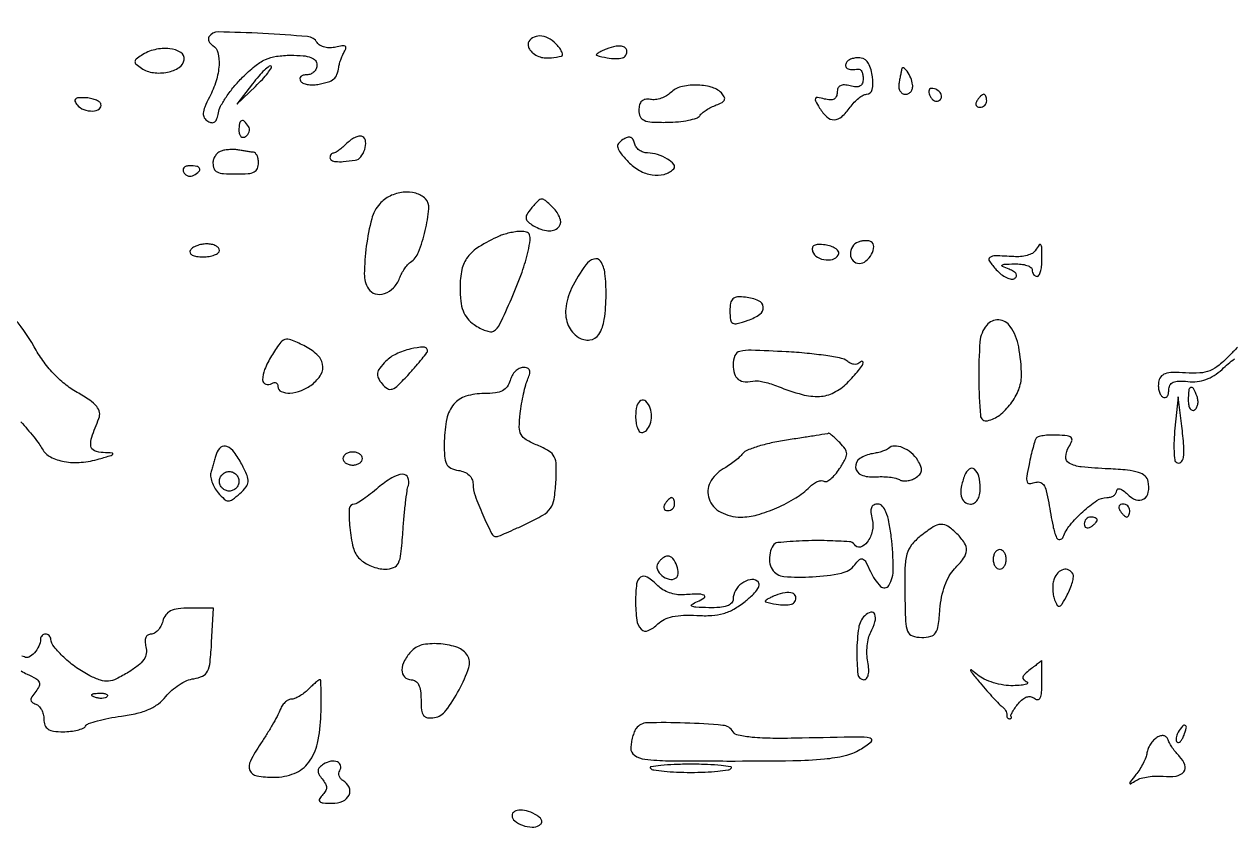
# Model space of a CAD drawing. Extents: x 0 to 5034, y 0 to 2560.
# Drawn here: x 1186 to 1371.7, y 2326.2 to 2451.8 of the extents above; entities that cross this region are included whole.
import ezdxf

# ---------------------------------------------------------------- set-up
doc = ezdxf.new("R2010")
doc.units = 0

msp = doc.modelspace()

# ---------------------------------------------------------------- linework, layer by layer
for points in [[(1400.153175, 2318.07201, -0.000408), (1336.676578, 2318.858857, -0.00002), (1264.40431, 2319.816549, -0.099619)], [(1185.447351, 2390.65131, -0.010099), (1186.447378, 2389.527568, -0.009335), (1187.428388, 2388.334927, -0.009367), (1188.262059, 2387.240421, -0.030509), (1188.754602, 2386.474019, 0.14717), (1190.022186, 2385.248936, 0.075753), (1192.133082, 2384.537936, 0.063993), (1194.751388, 2384.417778, 0.052029), (1197.513711, 2384.937337, 0.002827), (1199.334583, 2385.491701, 0.177906), (1199.596613, 2385.692271, 0.570346), (1199.518614, 2385.845327, 0.006633), (1198.133369, 2385.914047, -0.087416), (1196.769975, 2386.205631, -0.271198), (1196.218125, 2386.922498, -0.116482), (1196.362589, 2388.286516, -0.013542), (1197.464796, 2391.175106, 0.150392), (1197.550991, 2392.098695, 0.123915), (1197.116894, 2392.99263, 0.068917), (1196.041531, 2393.963828, 0.018996), (1194.104963, 2395.175106, -0.040064), (1192.220754, 2396.467041, -0.03354), (1190.443505, 2398.116685, -0.032466), (1188.845754, 2400.049983, -0.031681), (1187.4974, 2402.189188, 0.063265), (1184.056861, 2406.953603, 0.038758)], [(1372.583136, 2402.113641, 0.003577), (1371.443583, 2400.941113, -0.02847), (1369.740805, 2399.355163, -0.077074), (1368.328044, 2398.509998, -0.080881), (1366.766547, 2398.154469, -0.033647), (1364.597973, 2398.164899, 0.019013), (1362.602433, 2398.232885, 0.082213), (1361.43715, 2398.035227, 0.15093), (1360.769787, 2397.546926, 0.124079), (1360.430548, 2396.727756, 0.052277), (1360.401659, 2396.028155, 0.054468), (1360.519867, 2395.347759, 0.060495), (1360.75853, 2394.785914, 0.124307), (1361.089067, 2394.444954, 0.168751), (1361.434101, 2394.368079, 0.189998), (1361.732413, 2394.527444, 0.120824), (1361.934213, 2394.930541, 0.055975), (1362, 2395.51635, -0.116083), (1362.175048, 2396.260166, -0.17281), (1362.652232, 2396.719457, -0.10426), (1363.522091, 2396.910583, -0.028264), (1364.93776, 2396.842581, 0.05352), (1366.364913, 2396.846044, 0.058019), (1367.718697, 2397.156278, 0.056545), (1368.993751, 2397.778738, 0.046801), (1370.18776, 2398.706665, -0.012686), (1371.144739, 2399.561048, -0.014257), (1372.108083, 2400.332032, -0.013604)], [(1185.505288, 2352.365879, 0.040477), (1186.435796, 2351.847299, -0.023494), (1187.760432, 2351.166904, -0.149553), (1188.271186, 2350.621286, -0.228985), (1188.274391, 2350.015587, -0.061298), (1187.742184, 2349.180425, 0.025037), (1187.148956, 2348.383224, 0.149533), (1187.001143, 2347.892927, 0.243516), (1187.186214, 2347.538989, 0.071776), (1187.75, 2347.254045, -0.120752), (1188.228139, 2346.950935, -0.0687), (1188.632812, 2346.393897, -0.062181), (1188.90681, 2345.680892, -0.060745), (1189, 2344.916667, 0.088816), (1189.163906, 2344.001215, 0.161094), (1189.633606, 2343.412927, 0.112627), (1190.501365, 2343.092954, 0.032251), (1191.940983, 2343, 0.027336), (1193.106235, 2343.063755, 0.033847), (1194.17567, 2343.255031, 0.036045), (1195.022491, 2343.532573, 0.158419), (1195.418538, 2343.868192, -0.171085), (1195.882451, 2344.242062, -0.017225), (1197.257917, 2344.675085, -0.020035), (1198.983396, 2345.079978, -0.014635), (1200.926768, 2345.395898, 0.02455), (1203.323202, 2345.83439, 0.046994), (1205.175521, 2346.456428, 0.057264), (1206.619937, 2347.307213, 0.064482), (1207.769946, 2348.434663, -0.048289), (1208.664917, 2349.370614, -0.036756), (1209.805304, 2350.215778, -0.037683), (1211.004508, 2350.853855, -0.068449), (1212.070733, 2351.156957, 0.077675), (1213.401707, 2351.561865, 0.168088), (1214.15007, 2352.307281, 0.087369), (1214.553661, 2353.710741, 0.012053), (1214.80226, 2356.75), (1215.104519, 2362), (1211.45864, 2362, 0.026085), (1209.630651, 2361.90457, 0.08596), (1208.473254, 2361.576996, 0.125984), (1207.742339, 2360.963901, 0.09186), (1207.289749, 2360, -0.056807), (1206.993745, 2359.235179, -0.063477), (1206.541508, 2358.5875, -0.072617), (1206.00913, 2358.148567, -0.136974), (1205.476988, 2358, 0.145617), (1204.99048, 2357.855243, 0.154309), (1204.675517, 2357.470651, 0.108314), (1204.573058, 2356.852288, 0.051093), (1204.697564, 2356.048514, -0.105761), (1204.74335, 2355.032618, -0.109517), (1204.367082, 2354.101034, -0.076891), (1203.496377, 2353.176657, -0.028865), (1202.02784, 2352.163125, -0.02192), (1200.15205, 2351.132163, -0.091612), (1198.917604, 2350.782532, -0.105431), (1197.730323, 2350.92184, -0.033977), (1196.085608, 2351.60718, -0.039171), (1194.027823, 2352.843594, -0.033561), (1192.072171, 2354.445997, -0.03291), (1190.557963, 2356.066628, -0.148819), (1190.071259, 2357.25, 0.095863), (1189.987095, 2357.53635, 0.088658), (1189.80062, 2357.779687, 0.088826), (1189.541756, 2357.943026, 0.096726), (1189.25, 2358, 0.098534), (1188.962579, 2357.942803, 0.095899), (1188.715814, 2357.779687, 0.095889), (1188.547727, 2357.536253, 0.098492), (1188.484687, 2357.25, -0.103489), (1188.23347, 2356.160689, -0.075608), (1187.547086, 2355.121744, -0.089924), (1186.705527, 2354.473082, -0.263582), (1186, 2354.5, 0.116687), (1185.623212, 2354.625387, 0.100528)], [(1262.577231, 2320.209431, 0.000071), (1251.04375, 2320.354554, 0.00083)]]:
    msp.add_lwpolyline(points, format="xyb")
for points in [[(1214.387593, 2449.819098, 0.147521), (1214.305642, 2449.511041, 0.098918), (1214.389357, 2449.153703, 0.082598), (1214.626551, 2448.80108, 0.065157), (1214.983688, 2448.510081, -0.199621), (1215.775635, 2447.40815, -0.073772), (1215.93504, 2445.464279, -0.0592), (1215.488545, 2443.061374, -0.044705), (1214.463717, 2440.577633, 0.018445), (1213.730228, 2439.034841, 0.085592), (1213.500241, 2438.079091, 0.156969), (1213.669545, 2437.404854, 0.113916), (1214.219878, 2436.853279, 0.103914), (1214.802386, 2436.638937, 0.207848), (1215.267082, 2436.764727, 0.142163), (1215.612444, 2437.254528, 0.043265), (1215.835067, 2438.144045, -0.085129), (1216.186093, 2439.173535, -0.024501), (1217.065052, 2440.615398, -0.023887), (1218.232774, 2442.170077, -0.023361), (1219.551733, 2443.6184, -0.025955), (1221.459035, 2445.337335, -0.063516), (1223.062309, 2446.330793, -0.069927), (1224.766967, 2446.836236, -0.037173), (1226.966667, 2447, -0.01999), (1228.873843, 2446.923721, -0.069135), (1230.077778, 2446.657025, -0.128826), (1230.748806, 2446.185739, -0.177393), (1231, 2445.5, -0.103052), (1230.880765, 2444.927627, -0.098802), (1230.542039, 2444.440625, -0.09695), (1230.036055, 2444.114295, -0.095165), (1229.440983, 2444, 0.061271), (1228.88593, 2443.931727, 0.130619), (1228.510316, 2443.724306, 0.191575), (1228.370329, 2443.417391, 0.151885), (1228.462011, 2443.061467, 0.147598), (1228.836007, 2442.730698, 0.059155), (1229.492737, 2442.518236, 0.051667), (1230.304518, 2442.443771, 0.044651), (1231.156335, 2442.530107, 0.022424), (1232.749185, 2442.91163, 0.102398), (1233.587424, 2443.352315, 0.134077), (1234.063961, 2444.02531, 0.049875), (1234.353156, 2445.158369, -0.031966), (1234.483142, 2445.756075, -0.019256), (1234.709042, 2446.445688, -0.019249), (1234.987596, 2447.116546, -0.031693), (1235.2795, 2447.656741, 0.098787), (1235.458074, 2448.128515, 0.342998), (1235.312852, 2448.396931, 0.144352), (1234.827886, 2448.458999, 0.024091), (1233.899022, 2448.263343, -0.059774), (1233.037664, 2448.145143, -0.063044), (1232.188792, 2448.237999, -0.070441), (1231.479652, 2448.517566, -0.125921), (1231.031148, 2448.949602, 0.236964), (1229.541742, 2449.866615, 0.008584), (1222.68985, 2450.342648, 0.008154), (1215.801514, 2450.589953, 0.265337)], [(1263.570027, 2449.113307, 0.140894), (1263.455261, 2448.704403, 0.089769), (1263.546951, 2448.215461, 0.076913), (1263.828318, 2447.721709, 0.064636), (1264.26101, 2447.301954, 0.060697), (1265.095997, 2446.824002, 0.075406), (1265.962476, 2446.604497, 0.055535), (1267.048857, 2446.619026, 0.018466), (1268.622445, 2446.875, 0.353211), (1268.760714, 2447.041326, 0.095359), (1268.69636, 2447.403906, 0.05448), (1268.433501, 2447.915467, 0.027311), (1268, 2448.5, 0.081691), (1266.873441, 2449.478248, 0.103987), (1265.581041, 2449.94241, 0.127305), (1264.403587, 2449.805593, 0.163508)], [(1204, 2446.984687, 0.025215), (1203.185336, 2446.389054, 0.225998), (1203, 2445.999956, 0.225972), (1203.185327, 2445.610829, 0.025209), (1204, 2445.01505, 0.112283), (1205.833617, 2444.33032, 0.082697), (1208.007811, 2444.398292, 0.09413), (1209.804573, 2445.124243, 0.216642), (1210.576861, 2446.322727, 0.300648), (1210.058375, 2447.428722, 0.112473), (1208.354621, 2448.001501, 0.081283), (1206.053297, 2447.858874, 0.089436)], [(1275.5, 2447.945153, 0.014061), (1274.766212, 2447.625703, 0.031637), (1274.234375, 2447.333795, 0.062942), (1273.967536, 2447.11314, 0.55915), (1274, 2446.993774, 0.025368), (1275.626387, 2446.604648, 0.047516), (1276.972435, 2446.48432, 0.063656), (1277.970698, 2446.617823, 0.191577), (1278.512341, 2447.019968, 0.204716), (1278.629195, 2447.794598, 0.260322), (1278.137669, 2448.308167, 0.120045), (1276.991353, 2448.375925, 0.050687)], [(1312.444954, 2445.910933, 0.150036), (1312.302219, 2445.364994, 0.258114), (1312.540202, 2444.974494, 0.130369), (1313.201868, 2444.799191, 0.039099), (1314.25, 2444.881579, -0.218713), (1314.53584, 2444.801225, -0.100835), (1314.779687, 2444.490328, -0.07135), (1314.945157, 2443.993781, -0.044832), (1315, 2443.383369, -0.088371), (1314.876533, 2442.69025, -0.181411), (1314.521595, 2442.278546, -0.142059), (1313.910009, 2442.142964, -0.047964), (1313, 2442.289749, 0.047845), (1312.109023, 2442.433682, 0.132821), (1311.492445, 2442.308983, 0.177688), (1311.129788, 2441.923921, 0.101279), (1311, 2441.289749, -0.100718), (1310.872258, 2440.662025, -0.173471), (1310.514798, 2440.274483, -0.133929), (1309.913128, 2440.142489, -0.051411), (1309.059751, 2440.274124, 0.019346), (1307.978074, 2440.512705, 0.322295), (1307.664217, 2440.362963, 0.256437), (1307.664213, 2439.976015, 0.014052), (1308.300297, 2438.890755, 0.065525), (1309.428967, 2437.520745, 0.195969), (1310.54174, 2437.097071, 0.179004), (1311.705273, 2437.558427, 0.053682), (1313, 2439, -0.032065), (1313.629965, 2439.765416, -0.036029), (1314.330112, 2440.4125, -0.038812), (1314.997618, 2440.865665, -0.130441), (1315.503781, 2441, 0.35331), (1316.387738, 2441.713714, 0.090408), (1316.450904, 2443.687748, 0.077703), (1315.804356, 2445.752732, 0.246451), (1314.670245, 2446.577892, 0.054027), (1313.992646, 2446.603504, 0.055313), (1313.330865, 2446.482613, 0.061113), (1312.782054, 2446.241944, 0.121055)], [(1221.08599, 2442.618216), (1218.671981, 2439.5), (1221.53296, 2442.219697, 0.014216), (1222.597741, 2443.291141, 0.02377), (1223.422229, 2444.257548, 0.020686), (1223.985466, 2445.050814, 0.370334), (1223.94697, 2445.337913, 0.366692), (1223.655646, 2445.345263, 0.020597), (1222.922182, 2444.703392, 0.023743), (1222.043705, 2443.785081, 0.014243)], [(1320.923489, 2444.916667, -0.001355), (1320.87605, 2444.662207, -0.000168), (1320.771045, 2444.108333, -0.000198), (1320.645848, 2443.450585, -0.000164), (1320.511973, 2442.75, 0.07322), (1320.483221, 2442.08121, 0.103052), (1320.664016, 2441.514062, 0.124362), (1321.022714, 2441.137741, 0.141411), (1321.5, 2441, 0.11538), (1321.987558, 2441.114027, 0.117066), (1322.370969, 2441.432123, 0.108977), (1322.588802, 2441.909526, 0.089412), (1322.607127, 2442.471056, 0.06392), (1322.313898, 2443.51675, 0.050508), (1321.748081, 2444.54759, 0.101901), (1321.225334, 2445.049209, 0.530459)], [(1285.382993, 2441.240136, -0.067168), (1284.740136, 2440.75015, -0.048719), (1283.917295, 2440.38292, -0.049157), (1283.0493, 2440.185013, -0.073394), (1282.272439, 2440.20101, 0.078101), (1281.495502, 2440.209735, 0.151365), (1280.940315, 2439.944891, 0.141873), (1280.609514, 2439.397233, 0.065471), (1280.5, 2438.564463, 0.107198), (1280.714327, 2437.576273, 0.186771), (1281.305659, 2436.997867, 0.090539), (1282.490226, 2436.727403, 0.014619), (1284.865663, 2436.692592, 0.019885), (1286.58383, 2436.786063, 0.026234), (1288.135249, 2437.015096, 0.025506), (1289.367139, 2437.329682, 0.171272), (1289.865663, 2437.701071, -0.073836), (1290.241018, 2438.113253, -0.027359), (1290.876846, 2438.57686, -0.026401), (1291.636724, 2439.014486, -0.028792), (1292.417217, 2439.355724, 0.035821), (1293.298142, 2439.755698, 0.170358), (1293.663841, 2440.159842, 0.231846), (1293.637155, 2440.622512, 0.06814), (1293.194844, 2441.205156, 0.132432), (1291.616492, 2442.113194, 0.06365), (1289.283548, 2442.422007, 0.06373), (1286.952944, 2442.13434, 0.13463)], [(1325.15, 2441.05, 0.053161), (1325.35683, 2440.596593, 0.062883), (1325.645469, 2440.224531, 0.073742), (1325.968009, 2439.985296, 0.149613), (1326.275, 2439.925, 0.175736), (1326.869758, 2440.213035, 0.239194), (1327.044314, 2440.772743, 0.167686), (1326.694791, 2441.413248, 0.104687), (1325.95, 2441.85, 0.089632), (1325.522225, 2441.911576, 0.189618), (1325.22, 2441.78, 0.189618), (1325.088424, 2441.477775, 0.089632)], [(1332.5, 2440, 0.082592), (1332.343488, 2439.6179, 0.161196), (1332.3746, 2439.29375, 0.182303), (1332.586039, 2439.078288, 0.108972), (1332.940983, 2439, 0.093332), (1333.345238, 2439.076123, 0.09642), (1333.688914, 2439.29375, 0.099167), (1333.918938, 2439.618444, 0.105053), (1334, 2440, 0.042167), (1333.967655, 2440.382849, 0.061769), (1333.870461, 2440.70625, 0.081139), (1333.727648, 2440.92554, 0.210953), (1333.559017, 2441, 0.151918), (1333.34829, 2440.934461, 0.038439), (1333.066025, 2440.70625, 0.035638), (1332.768994, 2440.382774, 0.029505)], [(1194.103492, 2439.3753, 0.13269), (1195.12915, 2438.651965, 0.096186), (1196.515964, 2438.430132, 0.145613), (1197.531833, 2438.769444, 0.327893), (1197.777494, 2439.497199, 0.171063), (1197.519214, 2439.839082, 0.052857), (1196.938144, 2440.14111, 0.045926), (1196.168502, 2440.364044, 0.036618), (1195.309804, 2440.46493, 0.025567), (1194.303002, 2440.457505, 0.17066), (1193.847729, 2440.266863, 0.319983), (1193.771319, 2439.919957, 0.072665)], [(1219, 2435.440983, 0.067432), (1219.074611, 2434.890269, 0.140899), (1219.298542, 2434.524436, 0.190788), (1219.63036, 2434.397824, 0.136093), (1220.016312, 2434.510081, 0.090427), (1220.360589, 2434.820631, 0.095498), (1220.565079, 2435.22714, 0.099685), (1220.598899, 2435.665803, 0.108373), (1220.457295, 2436.069098, 0.050477), (1219.86686, 2436.838655, 0.315493), (1219.407182, 2436.933879, 0.25701), (1219.085158, 2436.519563, 0.039415)], [(1235.616334, 2433.473477, -0.017122), (1234.985555, 2432.884481, -0.022347), (1234.367878, 2432.392878, -0.020753), (1233.83041, 2432.036086, -0.153977), (1233.535714, 2431.964286, 0.141916), (1233.331559, 2431.919622, 0.107908), (1233.157366, 2431.769196, 0.090874), (1233.040162, 2431.533968, 0.070366), (1233, 2431.25, 0.277625), (1233.235101, 2430.85922, 0.0982), (1233.88637, 2430.663594, 0.046808), (1235.039171, 2430.660733, 0.012002), (1236.893011, 2430.875, 0.194837), (1237.734635, 2431.361277, 0.088864), (1238.336821, 2432.504652, 0.093981), (1238.485087, 2433.733393, 0.242041), (1238.036946, 2434.477166, 0.172761), (1237.589779, 2434.573145, 0.065682), (1236.964662, 2434.405584, 0.054932), (1236.272143, 2434.024721, 0.043233)], [(1278.026205, 2434.026338, 0.090573), (1277.375201, 2433.432877, 0.228007), (1277.249341, 2432.820181, 0.111592), (1277.654544, 2432.018543, 0.015979), (1278.878136, 2430.629718, 0.075652), (1280.595498, 2429.28141, 0.089561), (1282.541443, 2428.601955, 0.102392), (1284.392745, 2428.68864, 0.134435), (1285.856346, 2429.523013, 0.386384), (1285.888886, 2430.20081, 0.083524), (1284.921052, 2431.040597, 0.061013), (1283.38484, 2431.737975, 0.073918), (1281.823324, 2431.984687, -0.082514), (1281.158369, 2432.101426, -0.075524), (1280.544195, 2432.428392, -0.078282), (1280.073317, 2432.909565, -0.100931), (1279.823324, 2433.473668, 0.07475), (1279.589263, 2434.085829, 0.191807), (1279.226343, 2434.377728, 0.163778), (1278.717472, 2434.364331, 0.051933)], [(1216.25, 2432.271617, 0.091639), (1215.772199, 2431.998046, 0.068872), (1215.367188, 2431.545933, 0.067573), (1215.093593, 2430.990978, 0.080949), (1215, 2430.416667, 0.098652), (1215.170291, 2429.561979, 0.18534), (1215.648425, 2429.058774, 0.095382), (1216.602831, 2428.810769, 0.016012), (1218.5, 2428.75, 0.016471), (1220.408464, 2428.812884, 0.099772), (1221.358871, 2429.070565, 0.188072), (1221.833757, 2429.595535, 0.091138), (1222, 2430.5, 0.04767), (1221.944613, 2431.079619, 0.063463), (1221.779687, 2431.58185, 0.078959), (1221.536811, 2431.935618, 0.179364), (1221.25, 2432.076511, -0.010472), (1220.862117, 2432.124308, -0.003229), (1220.279688, 2432.212339, -0.003228), (1219.62929, 2432.319251, -0.003539), (1219, 2432.431461, 0.035877), (1218.334375, 2432.506199, 0.024543), (1217.573437, 2432.499363, 0.024806), (1216.836904, 2432.419759, 0.045023)], [(1210.510081, 2428.983688, 0.090427), (1210.820631, 2428.639411, 0.095498), (1211.22714, 2428.434921, 0.099685), (1211.665803, 2428.401101, 0.108373), (1212.069098, 2428.542705, 0.050477), (1212.838655, 2429.13314, 0.315493), (1212.933879, 2429.592818, 0.25701), (1212.519563, 2429.914842, 0.039415), (1211.440983, 2430, 0.067432), (1210.890269, 2429.925389, 0.140899), (1210.524436, 2429.701458, 0.190788), (1210.397824, 2429.36964, 0.136093)], [(1240.656879, 2424.173349, 0.120966), (1239.412463, 2421.867043, 0.030512), (1238.588213, 2417.650214, 0.029543), (1238.277499, 2413.399057, 0.144702), (1238.921299, 2411.104283, 0.18789), (1239.968519, 2410.327154, 0.149703), (1241.385703, 2410.370011, 0.120026), (1242.777465, 2411.254919, 0.103345), (1243.69974, 2412.727319, -0.033114), (1244.024864, 2413.455691, -0.028011), (1244.460064, 2414.178362, -0.02896), (1244.933389, 2414.793355, -0.067156), (1245.369164, 2415.177745, 0.154727), (1246.614285, 2416.733127, 0.034012), (1247.63843, 2420.043393, 0.031844), (1248.210543, 2423.408964, 0.226275), (1247.672957, 2424.927043, 0.132682), (1246.183709, 2425.782846, 0.091445), (1244.233168, 2425.930135, 0.085858), (1242.24567, 2425.362258, 0.096707)], [(1263.936747, 2423.423785, 0.03121), (1263.300438, 2422.551664, 0.156052), (1263.147786, 2421.973918, 0.190605), (1263.372206, 2421.481966, 0.050531), (1264.064302, 2420.939097, 0.089019), (1266.288341, 2420.033723, 0.21393), (1267.989205, 2420.400656, 0.312689), (1268.439279, 2421.711658, 0.128191), (1267.437763, 2423.41938, 0.012783), (1266.14224, 2424.6503, 0.185332), (1265.562236, 2424.873772, 0.206377), (1265.013119, 2424.637858, 0.016315)], [(1259, 2419.179715, 0.030155), (1255.916979, 2417.552034, 0.093514), (1254.175503, 2415.985592, 0.110946), (1253.288399, 2414.05533, 0.052498), (1253, 2411.316157, 0.026163), (1253.110571, 2409.204459, 0.064345), (1253.468784, 2407.695928, 0.081904), (1254.130459, 2406.553821, 0.067916), (1255.162968, 2405.598406, 0.030835), (1256.050359, 2405.055121, 0.03964), (1256.928078, 2404.675229, 0.044194), (1257.679431, 2404.49064, 0.178394), (1258.134495, 2404.583123, 0.143092), (1259.133576, 2405.692872, 0.00983), (1260.909766, 2409.575448, 0.015118), (1262.538797, 2413.663945, 0.033194), (1263.477096, 2416.895717, 0.018277), (1263.783508, 2418.582903, 0.126856), (1263.692705, 2419.410657, 0.23812), (1263.244355, 2419.821389, 0.078286), (1262.329455, 2419.929715, 0.027721), (1261.519686, 2419.853513, 0.01808), (1260.596777, 2419.68041, 0.018194), (1259.706252, 2419.445467, 0.032795)], [(1314.25, 2418.281721, 0.16548), (1313.342566, 2417.559248, 0.154706), (1313.03304, 2416.41156, 0.178441), (1313.453014, 2415.409063, 0.208159), (1314.393011, 2415, 0.173868), (1315.431046, 2415.372213, 0.096284), (1316.298674, 2416.422953, 0.114593), (1316.621293, 2417.588352, 0.282292), (1316.206326, 2418.33303, 0.094233), (1315.846878, 2418.453838, 0.040658), (1315.340296, 2418.481753, 0.038345), (1314.780474, 2418.423958, 0.041245)], [(1211.5, 2417, 0.253782), (1211.478234, 2416.615199, 0.1651), (1211.794783, 2416.287316, 0.083483), (1212.479336, 2416.068671, 0.035659), (1213.440983, 2416, 0.037227), (1214.420991, 2416.073066, 0.055981), (1215.248289, 2416.29375, 0.073461), (1215.813779, 2416.616918, 0.230178), (1216, 2417, 0.186414), (1215.852535, 2417.381787, 0.089706), (1215.429836, 2417.70625, 0.069539), (1214.801778, 2417.926216, 0.049547), (1214.059017, 2418, 0.046881), (1213.270704, 2417.925923, 0.046318), (1212.50665, 2417.70625, 0.050262), (1211.876024, 2417.383556, 0.111412)], [(1307.221951, 2416.834147, 0.18556), (1307.954316, 2415.944436, 0.108519), (1309.291289, 2415.532387, 0.119055), (1310.588627, 2415.734075, 0.237996), (1311.25, 2416.5, 0.227694), (1311.166283, 2416.90718, 0.089421), (1310.732906, 2417.304406, 0.064573), (1310.024693, 2417.63313, 0.041281), (1309.138618, 2417.834147, 0.032267), (1308.090371, 2417.914031, 0.123735), (1307.458857, 2417.763053, 0.228017), (1307.185693, 2417.397343, 0.129446)], [(1341.45985, 2416.935036, -0.140663), (1341.022545, 2416.537554, -0.048627), (1340.216325, 2416.233114, -0.04368), (1339.213776, 2416.054223, -0.038435), (1338.150833, 2416.040998, 0.008548), (1335.317679, 2416.175094, 0.170853), (1334.504836, 2415.916297, 0.40452), (1334.416464, 2415.35194, 0.030534), (1335.478659, 2414.023581, 0.043088), (1336.240572, 2413.315051, 0.056447), (1337.050313, 2412.818356, 0.068707), (1337.785173, 2412.590843, 0.181096), (1338.31727, 2412.696084, 0.170399), (1338.57379, 2413.013515, 0.229709), (1338.534031, 2413.375247, 0.118971), (1338.14541, 2413.754281, 0.040731), (1337.433624, 2414.102217, -0.012202), (1336.404752, 2414.534369, -0.522957), (1336.367725, 2414.732164, -0.1888), (1336.686083, 2414.873936, -0.005049), (1338.25, 2414.929715, -0.034583), (1339.303371, 2414.883773, -0.053373), (1340.192188, 2414.685604, -0.070412), (1340.802156, 2414.37836, -0.24567), (1341, 2414, 0.073375), (1341.056379, 2413.617889, 0.087856), (1341.220313, 2413.29375, 0.100566), (1341.46399, 2413.077063, 0.13236), (1341.75, 2413, 0.270668), (1342.038908, 2413.16876, 0.055558), (1342.279687, 2413.734375, 0.044499), (1342.445545, 2414.542129, 0.028402), (1342.5, 2415.5, 0.005098), (1342.48072, 2417.390708, 0.152875), (1342.330848, 2417.83728, 0.507312), (1342.071358, 2417.838484, 0.020729)], [(1272.358715, 2414.783305, 0.043548), (1270.167241, 2411.175758, 0.089571), (1269.256574, 2408.011049, 0.127861), (1269.648132, 2405.468801, 0.151554), (1271.222476, 2403.62966, 0.16882), (1272.96663, 2403.225852, 0.225971), (1274.330641, 2404.064858, 0.110021), (1275.189744, 2406.377308, 0.032358), (1275.463119, 2410.175263, 0.029618), (1275.29167, 2413.465808, 0.120979), (1274.60667, 2415.330421, 0.338737), (1273.576583, 2415.6772, 0.153535)], [(1294.5, 2407.681468, 0.031421), (1294.586102, 2406.312694, 0.248084), (1294.939435, 2405.809292, 0.186578), (1295.631483, 2405.737381, 0.017515), (1297.295444, 2406.252837, 0.068511), (1299.132755, 2407.191304, 0.273162), (1299.637428, 2408.296265, 0.274315), (1298.9134, 2409.268034, 0.068844), (1296.922881, 2409.792298, 0.041407), (1295.66851, 2409.8391, 0.169394), (1294.971647, 2409.559895, 0.172158), (1294.606129, 2408.911235, 0.04307)], [(1333.994329, 2405.493167, 0.155027), (1332.962445, 2402.947576, 0.021906), (1332.769427, 2397.223815, 0.018473), (1333.033111, 2391.622272, 0.456739), (1334.142545, 2390.813492, 0.108924), (1335.993985, 2391.694075, 0.066298), (1337.700638, 2393.428084, 0.065332), (1338.919484, 2395.58392, 0.096319), (1339.333333, 2397.712324, 0.046203), (1338.919037, 2402.186206, 0.104555), (1337.623018, 2405.312122, 0.233612), (1335.8478, 2406.306078, 0.236649)], [(1224.004787, 2400.767474, 0.03791), (1222.949084, 2398.692244, 0.102869), (1222.639274, 2397.079554, 0.321075), (1223.120905, 2396.42803, 0.220062), (1224.069098, 2396.542705, -0.090666), (1224.42443, 2396.681645, -0.169366), (1224.726548, 2396.637945, -0.176081), (1224.928183, 2396.418448, -0.098926), (1225, 2396.059017, 0.302704), (1225.508847, 2395.29553, 0.115105), (1226.833331, 2395.073826, 0.077828), (1228.602881, 2395.467101, 0.068926), (1230.25, 2396.392046, 0.096588), (1231.607657, 2397.912446, 0.189694), (1231.864256, 2399.488457, 0.159761), (1230.969575, 2401.014106, 0.065301), (1228.952962, 2402.373579, 0.020579), (1227.000966, 2403.249007, 0.175338), (1226.057158, 2403.280438, 0.162091), (1225.27344, 2402.7027, 0.016948)], [(1241.60441, 2399.968456, 0.027955), (1240.644476, 2398.884988, 0.126114), (1240.303882, 2398.118636, 0.16164), (1240.416511, 2397.389188, 0.05481), (1241.015467, 2396.481363, 0.080538), (1241.841246, 2395.760971, 0.231768), (1242.577141, 2395.686301, 0.107241), (1243.479314, 2396.26207, 0.012237), (1245.161058, 2398.015192, 0.006547), (1246.248911, 2399.238017, 0.009731), (1247.166061, 2400.339135, 0.005325), (1247.905698, 2401.283565, 0.164905), (1248, 2401.561718, 0.424853), (1247.40655, 2402.134072, 0.052037), (1245.417464, 2401.853425, 0.046918), (1243.167633, 2401.062848, 0.089791)], [(1295, 2399.424548, 0.071419), (1295.200098, 2398.030821, 0.16534), (1295.800518, 2397.177046, 0.149898), (1296.844592, 2396.816394, 0.055535), (1298.412291, 2396.935676, -0.089008), (1298.922818, 2396.940449, -0.017878), (1299.816736, 2396.755561, -0.018365), (1300.854687, 2396.461099, -0.016242), (1301.912291, 2396.080259, 0.028104), (1305.606213, 2394.848221, 0.079039), (1308.306598, 2394.555484, 0.105674), (1310.492624, 2395.137795, 0.078787), (1312.517579, 2396.608488, 0.011621), (1313.468466, 2397.604633, 0.016069), (1314.270789, 2398.544179, 0.012614), (1314.883554, 2399.351205, 0.157327), (1315, 2399.712121, 0.153402), (1314.943859, 2399.890803, 0.26008), (1314.806715, 2399.957567, 0.137053), (1314.595058, 2399.885484, 0.046218), (1314.342009, 2399.675343, -0.154319), (1314.001296, 2399.498321, -0.086744), (1313.530608, 2399.498369, -0.072152), (1313.004083, 2399.671225, -0.057929), (1312.503778, 2399.996865, 0.125207), (1311.64943, 2400.402845, 0.011019), (1309.272713, 2400.816826, 0.013886), (1306.373882, 2401.174144, 0.010365), (1303.161768, 2401.412737, 0.003958), (1297.782717, 2401.657633, 0.069241), (1296.046583, 2401.482242, 0.239907), (1295.275582, 2400.819736, 0.097817)], [(1260.710251, 2397, -0.09018), (1260.266372, 2396.046403, -0.123381), (1259.550861, 2395.431712, -0.087521), (1258.434211, 2395.098935, -0.028767), (1256.716064, 2395, 0.074217), (1253.914798, 2394.581892, 0.144997), (1252.048344, 2393.347511, 0.123616), (1250.972891, 2391.135361, 0.046764), (1250.582278, 2387.695444, 0.016771), (1250.614837, 2385.358426, 0.100371), (1250.911628, 2384.184064, 0.172197), (1251.564254, 2383.535687, 0.075142), (1252.75, 2383.180449, -0.063681), (1253.671594, 2382.927108, -0.088885), (1254.38846, 2382.464821, -0.100498), (1254.840523, 2381.832147, -0.105409), (1255, 2381.084087, 0.086646), (1255.309146, 2379.313524, 0.017901), (1256.491963, 2376.365146, 0.011227), (1257.866148, 2373.444451, 0.284464), (1258.58414, 2373, 0.098598), (1258.887415, 2373.060391, 0.002688), (1260.138471, 2373.587113, 0.005467), (1261.604821, 2374.232829, 0.00371), (1263.260898, 2374.998682, 0.021194), (1265.754014, 2376.306018, 0.108454), (1266.900128, 2377.355477, 0.114616), (1267.469481, 2378.760146, 0.024931), (1267.75058, 2381.377122, 0.018125), (1267.805205, 2383.989651, 0.112905), (1267.488789, 2385.281534, 0.143606), (1266.675649, 2386.153825, 0.035645), (1264.910666, 2387.037003, -0.0316), (1263.178829, 2387.886168, -0.138773), (1262.389163, 2388.690892, -0.129397), (1262.109065, 2389.821717, -0.026025), (1262.248246, 2391.908564, -0.013441), (1262.468561, 2393.411917, -0.012012), (1262.776416, 2394.959078, -0.012143), (1263.120179, 2396.335623, -0.03625), (1263.445148, 2397.25, 0.043337), (1263.718671, 2398.055566, 0.15927), (1263.678761, 2398.585414, 0.214782), (1263.351516, 2398.89433, 0.083558), (1262.72362, 2399, 0.121231), (1262.114801, 2398.850183, 0.075015), (1261.517421, 2398.4125, 0.067876), (1261.021592, 2397.764564, 0.06556)], [(1362.946894, 2389.663227, 0.014103), (1362.81532, 2387.77884, 0.020812), (1362.815508, 2386.121079, 0.016869), (1362.91582, 2384.794384, 0.230986), (1363.166795, 2384.396915, 0.319409), (1363.834777, 2384.440234, 0.187326), (1364.249171, 2385.168466, 0.056301), (1364.310484, 2386.944856, 0.012242), (1363.996345, 2390), (1363.422002, 2394.5)], [(1365, 2393.940983, 0.045552), (1365.068264, 2393.193244, 0.099152), (1365.280921, 2392.660421, 0.177225), (1365.594852, 2392.42542, 0.214542), (1365.956326, 2392.473008, 0.126981), (1366.279146, 2392.809536, 0.081026), (1366.466258, 2393.321649, 0.072258), (1366.493102, 2393.926665, 0.066719), (1366.349337, 2394.532025, 0.027681), (1365.794126, 2395.769457, 0.395517), (1365.377209, 2395.917133, 0.275668), (1365.063011, 2395.476999, 0.020503)], [(1280, 2391.5, 0.034869), (1280.066859, 2390.542463, 0.053056), (1280.269271, 2389.734375, 0.069203), (1280.56511, 2389.179239, 0.240212), (1280.916667, 2389, 0.209296), (1281.681601, 2389.334864, 0.101579), (1282.244098, 2390.266768, 0.084394), (1282.462174, 2391.520578, 0.089289), (1282.245704, 2392.75, 0.104278), (1281.586255, 2393.801368, 0.339929), (1280.824358, 2393.914523, 0.207133), (1280.197387, 2393.097267, 0.061555)], [(1303.5, 2387.88635, 0.016695), (1301.127714, 2387.461169, 0.020874), (1298.961982, 2386.902454, 0.019606), (1297.216374, 2386.297854, 0.1296), (1296.476962, 2385.758292, -0.037894), (1295.945535, 2385.197356, -0.017244), (1295.173708, 2384.544388, -0.016961), (1294.308819, 2383.908784, -0.022335), (1293.476962, 2383.392817, 0.146032), (1291.463797, 2381.317767, 0.210488), (1291.29912, 2378.80066, 0.186886), (1293.086915, 2376.758574, 0.121134), (1296.172105, 2376, 0.068486), (1298.700001, 2376.347882, 0.034681), (1301.732218, 2377.430226, 0.034525), (1304.635611, 2378.946223, 0.05886), (1306.781723, 2380.638866, -0.044794), (1307.369414, 2381.129736, -0.056212), (1307.993943, 2381.466097, -0.067068), (1308.560779, 2381.609502, -0.168424), (1308.971236, 2381.517777, 0.253079), (1309.392898, 2381.493367, 0.059889), (1310.011837, 2381.87931, 0.047443), (1310.706291, 2382.555414, 0.030993), (1311.376268, 2383.451505, 0.020174), (1312.246616, 2384.904462, 0.123077), (1312.46521, 2385.74499, 0.159414), (1312.23271, 2386.479248, 0.040666), (1311.414224, 2387.442919, 0.009043), (1310.804436, 2388.03104, 0.014582), (1310.26208, 2388.506787, 0.008315), (1309.80207, 2388.874444, 0.324961), (1309.678571, 2388.878058, -0.109941), (1309.525005, 2388.816697, -0.000496), (1307.789955, 2388.536443, -0.002331), (1305.812907, 2388.228561, -0.001467)], [(1341.588814, 2388.107937, 0.059888), (1341.414324, 2387.703377, 0.005879), (1341.124625, 2386.679793, 0.007367), (1340.810579, 2385.446394, 0.005773), (1340.505167, 2384.099868, 0.011769), (1340.150624, 2382.235848, 0.115045), (1340.202074, 2381.441282, 0.330751), (1340.579627, 2381.16123, 0.091696), (1341.350793, 2381.30437, -0.141037), (1342.133741, 2381.372014, -0.192739), (1342.721744, 2380.991085, -0.093119), (1343.16453, 2380.02417, -0.019828), (1343.541136, 2378.204502, 0.008192), (1344.198033, 2374.611213, 0.050686), (1344.749249, 2372.819663, 0.342038), (1345.259568, 2372.532938, 0.274289), (1345.764152, 2372.943182, -0.085215), (1346.817664, 2374.771426, -0.035584), (1348.792209, 2376.832653, -0.033622), (1350.942809, 2378.53129, -0.151467), (1352.454545, 2379, 0.067568), (1353.045282, 2379.080196, 0.084283), (1353.546023, 2379.314732, 0.099634), (1353.880879, 2379.662849, 0.142802), (1354, 2380.071429, -0.278015), (1354.151138, 2380.322235, -0.207483), (1354.480491, 2380.347634, -0.082392), (1355.006508, 2380.062582, -0.031104), (1355.635714, 2379.507143, 0.109868), (1356.956833, 2378.666781, 0.227974), (1358.144095, 2378.786629, 0.211361), (1358.854492, 2379.813264, 0.097907), (1358.84378, 2381.469133, 0.165565), (1358.359716, 2382.295651, 0.101338), (1357.36435, 2382.853521, 0.05296), (1355.644567, 2383.207578, 0.012805), (1352.742979, 2383.415707, -0.013076), (1348.544586, 2383.719141, -0.102174), (1346.683299, 2384.29886, -0.292203), (1346.147166, 2385.288129, -0.121897), (1346.637557, 2386.795478, 0.048559), (1347.09387, 2387.716281, 0.295583), (1346.987409, 2388.211507, 0.170952), (1346.396085, 2388.493959, 0.017378), (1344.820919, 2388.607937, 0.020085), (1343.69266, 2388.604909, 0.027665), (1342.684113, 2388.505586, 0.026983), (1341.89051, 2388.338563, 0.198179)], [(1215.547843, 2385.75, 0.001019), (1215.366621, 2385.164041, 0.000519), (1215.141021, 2384.426562, 0.000515), (1214.90989, 2383.66538, 0.000771), (1214.709716, 2383, 0.102188), (1214.648474, 2382.297983, 0.051115), (1214.842767, 2381.424184, 0.047735), (1215.240093, 2380.525628, 0.051295), (1215.792802, 2379.741904, 0.026695), (1216.747166, 2378.757898, 0.179064), (1217.3657, 2378.501518, 0.171221), (1218.017724, 2378.70363, 0.023961), (1219.125211, 2379.613314, 0.039633), (1220.090473, 2380.637049, 0.153101), (1220.40488, 2381.440641, 0.117867), (1220.244392, 2382.40118, 0.019264), (1219.437217, 2384.12141, 0.040683), (1218.276671, 2385.978397, 0.134389), (1217.150286, 2386.859332, 0.273588), (1216.219421, 2386.730469, 0.150407)], [(1318.890514, 2386.557181, -0.095101), (1318.570782, 2386.340422, -0.021942), (1317.959281, 2386.108674, -0.021892), (1317.219236, 2385.900187, -0.019849), (1316.439278, 2385.749268, 0.109654), (1314.468325, 2384.985087, 0.276024), (1313.83223, 2383.647324, 0.283824), (1314.711374, 2382.485787, 0.111927), (1316.778618, 2382.179954, -0.0228), (1317.917134, 2382.214642, -0.023635), (1319.040385, 2382.144464, -0.02418), (1320.00185, 2381.991267, -0.087023), (1320.576363, 2381.761822, 0.107955), (1321.07296, 2381.586996, 0.058697), (1321.722722, 2381.582992, 0.054415), (1322.416571, 2381.738018, 0.057316), (1323.047746, 2382.037516, 0.06523), (1323.697449, 2382.571373, 0.15749), (1323.959421, 2383.127436, 0.131822), (1323.868551, 2383.80014, 0.04013), (1323.392817, 2384.721533, 0.078997), (1322.392362, 2385.874945, 0.07803), (1321.079547, 2386.667038, 0.093482), (1319.801741, 2386.927015, 0.20263)], [(1235, 2385, 0.148195), (1235.115568, 2384.618646, 0.098894), (1235.440625, 2384.29375, 0.082425), (1235.926543, 2384.074694, 0.064853), (1236.5, 2384, 0.064853), (1237.073457, 2384.074694, 0.082425), (1237.559375, 2384.29375, 0.098894), (1237.884432, 2384.618646, 0.148195), (1238, 2385, 0.148195), (1237.884432, 2385.381354, 0.098894), (1237.559375, 2385.70625, 0.082425), (1237.073457, 2385.925306, 0.064853), (1236.5, 2386, 0.064853), (1235.926543, 2385.925306, 0.082425), (1235.440625, 2385.70625, 0.098894), (1235.115568, 2385.381354, 0.148195)], [(1330.604785, 2382.412469, 0.041931), (1330.078254, 2380.599135, 0.100069), (1330.079219, 2379.20333, 0.166596), (1330.586038, 2378.338973, 0.179468), (1331.5, 2378, 0.1393), (1332.115743, 2378.17494, 0.117066), (1332.596373, 2378.656831, 0.088683), (1332.900008, 2379.430217, 0.049343), (1333, 2380.440983, 0.057254), (1332.78896, 2382.277959, 0.16481), (1332.121615, 2383.353235, 0.349778), (1331.314637, 2383.365914, 0.137646)], [(1219, 2381.5, -0.099038), (1218.885486, 2380.927543, -0.097945), (1218.559375, 2380.440625, -0.097945), (1218.072457, 2380.114514, -0.099038), (1217.5, 2380, -0.099038), (1216.927543, 2380.114514, -0.097945), (1216.440625, 2380.440625, -0.097945), (1216.114514, 2380.927543, -0.099038), (1216, 2381.5, -0.099038), (1216.114514, 2382.072457, -0.097945), (1216.440625, 2382.559375, -0.097945), (1216.927543, 2382.885486, -0.099038), (1217.5, 2383, -0.099038), (1218.072457, 2382.885486, -0.097945), (1218.559375, 2382.559375, -0.097945), (1218.885486, 2382.072457, -0.099038)], [(1240.431941, 2380.523908, -0.011693), (1239.254273, 2379.558087, -0.015704), (1238.140945, 2378.742764, -0.012795), (1237.187994, 2378.125071, -0.137834), (1236.75, 2378.001221, 0.39868), (1235.974611, 2377.263714, 0.037226), (1236.040266, 2374.374421, 0.03871), (1236.581204, 2371.306326, 0.134172), (1237.571429, 2369.571429, 0.061829), (1238.343928, 2368.969535, 0.03911), (1239.368552, 2368.461607, 0.038853), (1240.471645, 2368.115089, 0.056737), (1241.482608, 2368, 0.089375), (1242.782095, 2368.234155, 0.195096), (1243.515388, 2368.906283, 0.084783), (1243.917965, 2370.3365, 0.009281), (1244.21451, 2373.75, -0.005583), (1244.397378, 2376.052328, -0.006691), (1244.622676, 2378.214844, -0.005821), (1244.857734, 2380.029287, -0.043434), (1245.05333, 2380.875, 0.183246), (1244.994643, 2382.087262, 0.319164), (1244.170658, 2382.583497, 0.119659), (1242.512966, 2382.045151, 0.039539)], [(1284.5, 2378, 0.082592), (1284.343488, 2377.6179, 0.161196), (1284.3746, 2377.29375, 0.182303), (1284.586039, 2377.078288, 0.108972), (1284.940983, 2377, 0.093332), (1285.345238, 2377.076123, 0.09642), (1285.688914, 2377.29375, 0.099167), (1285.918938, 2377.618444, 0.105053), (1286, 2378, 0.042167), (1285.967655, 2378.382849, 0.061769), (1285.870461, 2378.70625, 0.081139), (1285.727648, 2378.92554, 0.210953), (1285.559017, 2379, 0.151918), (1285.34829, 2378.934461, 0.038439), (1285.066025, 2378.70625, 0.035638), (1284.768994, 2378.382774, 0.029505)], [(1316.381926, 2375.614422, -0.117472), (1316.403151, 2373.850408, -0.099163), (1315.641046, 2372.141642, -0.174072), (1314.571689, 2371.395987, -0.331789), (1313.64747, 2371.761389, 0.243367), (1312.892069, 2372.213961, 0.009084), (1309.480441, 2372.364678, 0.016154), (1305.646547, 2372.34043, 0.016599), (1301.856989, 2372.067778, 0.230682), (1301.134838, 2371.616582, 0.089168), (1300.684035, 2370.49134, 0.078278), (1300.619761, 2369.12322, 0.11153), (1301.014196, 2367.977031, 0.237864), (1302.806239, 2366.877892, 0.034549), (1307.216521, 2366.815902, 0.035879), (1311.643492, 2367.380005, 0.182913), (1313.709556, 2368.676168, -0.042714), (1314.426899, 2369.471235, -0.298087), (1314.917658, 2369.55647, -0.170702), (1315.3892, 2369.12106, -0.014887), (1316.120071, 2367.635819, 0.086938), (1317.687787, 2365.349043, 0.491441), (1318.943912, 2365.496894, 0.139106), (1319.637969, 2368.068216, 0.026278), (1319.317304, 2372.968676, 0.017225), (1318.96504, 2375.263216, 0.050714), (1318.511831, 2376.792416, 0.086043), (1317.947425, 2377.690407, 0.212621), (1317.252301, 2378, 0.117204), (1316.623322, 2377.850509, 0.190834), (1316.263458, 2377.445934, 0.116629), (1316.17877, 2376.729329, 0.032844)], [(1354.5, 2377, 0.029505), (1354.768994, 2376.617226, 0.035638), (1355.066025, 2376.29375, 0.038439), (1355.34829, 2376.065539, 0.151918), (1355.559017, 2376, 0.210953), (1355.727648, 2376.07446, 0.081139), (1355.870461, 2376.29375, 0.061769), (1355.967655, 2376.617151, 0.042167), (1356, 2377, 0.105053), (1355.918938, 2377.381556, 0.099167), (1355.688914, 2377.70625, 0.09642), (1355.345238, 2377.923877, 0.093332), (1354.940983, 2378, 0.108972), (1354.586039, 2377.921712, 0.182303), (1354.3746, 2377.70625, 0.161196), (1354.343488, 2377.3821, 0.082592)], [(1349, 2374.940983, 0.108972), (1349.078288, 2374.586039, 0.182303), (1349.29375, 2374.3746, 0.161196), (1349.6179, 2374.343488, 0.082592), (1350, 2374.5, 0.029505), (1350.382774, 2374.768994, 0.035638), (1350.70625, 2375.066025, 0.038439), (1350.934461, 2375.34829, 0.151918), (1351, 2375.559017, 0.210953), (1350.92554, 2375.727648, 0.081139), (1350.70625, 2375.870461, 0.061769), (1350.382849, 2375.967655, 0.042167), (1350, 2376, 0.105053), (1349.618444, 2375.918938, 0.099167), (1349.29375, 2375.688914, 0.09642), (1349.076123, 2375.345238, 0.093332)], [(1323.792306, 2373.051268, 0.058248), (1322.444178, 2371.709911, 0.101761), (1321.73512, 2370.309625, 0.059938), (1321.434133, 2368.265164, 0.010077), (1321.409218, 2364.301268, 0.006046), (1321.521355, 2359.982411, 0.081715), (1321.835801, 2358.440048, 0.223045), (1322.562306, 2357.738804, 0.082386), (1324.001771, 2357.5, 0.06206), (1325.382446, 2357.672031, 0.188532), (1326.138411, 2358.212418, 0.111349), (1326.55453, 2359.332475, 0.015509), (1326.810452, 2361.810452, -0.032378), (1327.070254, 2363.70007, -0.036063), (1327.567119, 2365.471503, -0.039356), (1328.247548, 2366.978039, -0.070743), (1329.060452, 2368.060452, 0.035521), (1330.449531, 2369.662277, 0.144725), (1330.893904, 2370.857619, 0.165016), (1330.589174, 2372.009537, 0.049966), (1329.428571, 2373.428571, 0.044544), (1328.044219, 2374.586031, 0.17016), (1326.976226, 2374.881893, 0.129124), (1325.779342, 2374.480377, 0.021508)], [(1335, 2369.5, 0.064853), (1335.074694, 2368.926543, 0.082425), (1335.29375, 2368.440625, 0.098894), (1335.618646, 2368.115568, 0.148195), (1336, 2368, 0.148195), (1336.381354, 2368.115568, 0.098894), (1336.70625, 2368.440625, 0.082425), (1336.925306, 2368.926543, 0.064853), (1337, 2369.5, 0.064853), (1336.925306, 2370.073457, 0.082425), (1336.70625, 2370.559375, 0.098894), (1336.381354, 2370.884432, 0.148195), (1336, 2371, 0.148195), (1335.618646, 2370.884432, 0.098894), (1335.29375, 2370.559375, 0.082425), (1335.074694, 2370.073457, 0.064853)], [(1283.430902, 2368.888197, 0.238621), (1283.352292, 2367.966627, 0.122857), (1284.04994, 2367.005503, 0.114471), (1285.159267, 2366.441329, 0.201697), (1286.15858, 2366.598008, 0.261551), (1286.547006, 2367.299679, 0.083886), (1286.333933, 2368.515848, 0.081225), (1285.724222, 2369.624228, 0.230399), (1284.952028, 2370, 0.107169), (1284.582804, 2369.919942, 0.051076), (1284.161175, 2369.673408, 0.047334), (1283.755568, 2369.313504, 0.049254)], [(1280, 2363.059017, 0.031467), (1280.181723, 2360.174331, 0.163817), (1280.866268, 2358.759292, 0.313332), (1281.949518, 2358.552998, 0.091832), (1283.423243, 2359.5661, -0.086682), (1284.394637, 2360.248598, -0.05583), (1285.700612, 2360.692996, -0.044736), (1287.358504, 2360.904745, -0.024765), (1289.400512, 2360.880448, 0.028495), (1291.71423, 2360.87017, 0.057379), (1293.511153, 2361.173383, 0.061088), (1295.119263, 2361.86054, 0.03665), (1296.836639, 2363.033228, 0.021717), (1298.109927, 2364.140578, 0.067636), (1298.820035, 2365.025029, 0.141757), (1298.997346, 2365.692119, 0.254111), (1298.723529, 2366.170869, 0.189032), (1297.597867, 2366.375612, 0.112947), (1296.337813, 2365.814908, 0.102144), (1295.351367, 2364.698332, 0.130742), (1295, 2363.377555, -0.197729), (1294.753027, 2362.777447, -0.114122), (1294.082202, 2362.354353, -0.06558), (1292.934713, 2362.116413, -0.023061), (1291.25, 2362.070285, -0.0061), (1289.254037, 2362.132062, -0.111763), (1288.645286, 2362.297752, -0.581805), (1288.637905, 2362.555901, -0.034928), (1289.5, 2363, 0.052024), (1290.558067, 2363.591578, 0.577601), (1290.52307, 2363.977035, 0.116885), (1289.566803, 2364.170842, 0.012018), (1287.250121, 2364.039141, -0.063829), (1286.273445, 2364.084747, -0.043667), (1285.199501, 2364.372077, -0.043768), (1284.19535, 2364.840135, -0.065528), (1283.428693, 2365.42845, 0.04835), (1281.794846, 2366.773555, 0.308473), (1280.776638, 2366.767164, 0.21663), (1280.150231, 2365.720802, 0.028198)], [(1344.361626, 2366.5, 0.061983), (1344.188653, 2365.801047, 0.036112), (1344.148358, 2364.937017, 0.035565), (1344.234205, 2364.051926, 0.049695), (1344.443903, 2363.285591, 0.040394), (1344.852789, 2362.432939, 0.368089), (1345.212676, 2362.306642, 0.170182), (1345.630127, 2362.661856, 0.011765), (1346.389743, 2364.035591, 0.023313), (1346.853699, 2365.03411, 0.029561), (1347.182491, 2365.996392, 0.030231), (1347.3553, 2366.808375, 0.160608), (1347.279835, 2367.25, 0.160453), (1346.644786, 2367.859485, 0.176352), (1345.79867, 2367.942288, 0.141741), (1344.955471, 2367.444647, 0.097712)], [(1301.5, 2363.945153, 0.014061), (1300.766212, 2363.625703, 0.031637), (1300.234375, 2363.333795, 0.062942), (1299.967536, 2363.11314, 0.55915), (1300, 2362.993774, 0.025368), (1301.626387, 2362.604648, 0.047516), (1302.972435, 2362.48432, 0.063656), (1303.970698, 2362.617823, 0.191577), (1304.512341, 2363.019968, 0.204716), (1304.629195, 2363.794598, 0.260322), (1304.137669, 2364.308167, 0.120045), (1302.991353, 2364.375925, 0.050687)], [(1315.2375, 2360.8375, 0.161082), (1314.310409, 2358.99407, 0.033579), (1314.019278, 2355.33629, 0.03111), (1314.194719, 2351.8239, 0.381747), (1315.116577, 2351, 0.230589), (1315.531071, 2351.20189, 0.113263), (1315.786419, 2351.746091, 0.069008), (1315.851838, 2352.612557, 0.031622), (1315.709493, 2353.739357, -0.040096), (1315.580453, 2354.921413, -0.031679), (1315.625164, 2356.207501, -0.032611), (1315.82211, 2357.402882, -0.065822), (1316.15777, 2358.294795, 0.051997), (1316.814181, 2359.903128, 0.159035), (1316.777154, 2361.065955, 0.389862), (1316.174747, 2361.379625, 0.131244)], [(1245.623712, 2355.480855, 0.067459), (1244.470638, 2353.966215, 0.122703), (1244.055543, 2352.476728, 0.203513), (1244.464311, 2351.435025, 0.201491), (1245.5, 2351, -0.153775), (1246.152213, 2350.794553, -0.127162), (1246.627832, 2350.238408, -0.081591), (1246.912154, 2349.291579, -0.032236), (1247, 2347.930449, 0.02455), (1247.079623, 2346.309802, 0.1368), (1247.391432, 2345.506108, 0.206947), (1247.997783, 2345.158403, 0.066777), (1249.056077, 2345.180449, 0.195727), (1250.827389, 2346.244034, 0.038678), (1252.854509, 2349.433497, 0.03798), (1254.35795, 2352.865155, 0.229885), (1254.141417, 2354.741043, 0.165936), (1252.655306, 2355.930758, 0.064983), (1250.055774, 2356.502304, 0.064661), (1247.372868, 2356.388201, 0.154654)], [(1340.696997, 2352.569198, 0.024628), (1339.867292, 2351.873136, 0.142145), (1339.575391, 2351.387409, 0.276429), (1339.68571, 2351.004722, 0.092682), (1340.196997, 2350.679948, -0.37684), (1340.298718, 2350.479181, -0.266699), (1340.112248, 2350.288057, -0.048766), (1339.314027, 2350.143626, -0.014621), (1338.078741, 2350.078947, -0.044605), (1336.61095, 2350.176078, -0.03465), (1335.049921, 2350.53254, -0.035592), (1333.624494, 2351.077108, -0.065506), (1332.578741, 2351.742846, 0.010392), (1331.638473, 2352.498465, 0.742263), (1331.530834, 2352.421474, 0.08962), (1331.771756, 2351.986615, 0.003163), (1333, 2350.501513, 0.005666), (1334.018407, 2349.31348, 0.006655), (1335.011027, 2348.211674, 0.005917), (1335.87189, 2347.303128, 0.040443), (1336.33541, 2346.896864, -0.049464), (1336.648639, 2346.612194, -0.049266), (1336.900329, 2346.271186, -0.053748), (1337.0579, 2345.927595, -0.114402), (1337.08541, 2345.638197, 0.077016), (1337.090455, 2345.39438, 0.100763), (1337.171964, 2345.18747, 0.116848), (1337.316197, 2345.049822, 0.133129), (1337.5, 2345, 0.073513), (1337.672884, 2345.025556, 0.164458), (1337.779688, 2345.101727, 0.202364), (1337.805615, 2345.21452, 0.113454), (1337.75, 2345.346305, -0.264977), (1337.725877, 2345.57041, -0.025468), (1337.979599, 2346.080278, -0.027115), (1338.371007, 2346.695136, -0.017908), (1338.882679, 2347.358636, -0.049343), (1339.546589, 2348.014716, -0.098705), (1340.197011, 2348.35672, -0.127837), (1340.813798, 2348.377096, -0.118412), (1341.382679, 2348.097368, 0.19367), (1341.871628, 2347.940679, 0.275729), (1342.236089, 2348.195715, 0.088368), (1342.445944, 2349.031992, 0.017398), (1342.5, 2350.585037), (1342.5, 2352.987512), (1342.5, 2353.968197, -0.231588), (1342.489847, 2353.947451, -0.000151), (1341.970368, 2353.544122, -0.001727), (1341.388303, 2353.095694, -0.001049)], [(1229.642857, 2349.5, -0.033044), (1228.987493, 2348.925973, -0.032627), (1228.259531, 2348.440625, -0.034431), (1227.567191, 2348.102786, -0.096583), (1227.040044, 2348, 0.132943), (1226.568781, 2347.872443, 0.062633), (1226.064322, 2347.485938, 0.055545), (1225.605267, 2346.919358, 0.051106), (1225.26707, 2346.25, -0.030646), (1224.860168, 2345.355686, -0.008803), (1224.122784, 2344.024551, -0.008823), (1223.23634, 2342.549493, -0.009277), (1222.312705, 2341.131452, 0.030743), (1220.754706, 2338.499049, 0.21836), (1220.692584, 2337.054293, 0.259772), (1221.728659, 2336.224159, 0.04182), (1224.404029, 2336, 0.095676), (1227.51188, 2336.600187, 0.136903), (1229.728282, 2338.297931, 0.108239), (1231.076416, 2341.242239, 0.045936), (1231.60725, 2345.573882, 0.00542), (1231.647398, 2347.654501, 0.009042), (1231.630529, 2349.406078, 0.003253), (1231.580012, 2350.881735, 0.402335), (1231.45683, 2351, 0.164405), (1231.269306, 2350.936627, 0.009788), (1230.794462, 2350.559375, 0.013878), (1230.240344, 2350.074657, 0.009738)], [(1198.729167, 2348.395833, -0.126455), (1198.402231, 2348.202593, -0.060344), (1197.916927, 2348.123424, -0.05415), (1197.359369, 2348.160852, -0.051402), (1196.8125, 2348.316886, -0.054073), (1196.395823, 2348.538436, -0.470617), (1196.37858, 2348.720685, -0.168741), (1196.670344, 2348.862007, -0.018894), (1197.416667, 2348.921053, -0.028489), (1198.112848, 2348.910055, -0.077125), (1198.592839, 2348.799335, -0.208169), (1198.77538, 2348.614691, -0.296942)], [(1280.090962, 2343.5, 0.064933), (1279.801333, 2342.976729, 0.026706), (1279.543915, 2342.20625, 0.025874), (1279.35245, 2341.339079, 0.030152), (1279.263781, 2340.5, 0.263082), (1279.833145, 2339.37776, 0.116267), (1281.445446, 2338.779542, 0.02897), (1285.064306, 2338.540818, 0.001987), (1295.336862, 2338.5, 0.003692), (1304.170927, 2338.565239, 0.018997), (1309.059052, 2338.823374, 0.034892), (1312.21033, 2339.333559, 0.074206), (1314.5, 2340.243839, 0.042454), (1316.241589, 2341.464695, 0.629819), (1316.101948, 2342.01255, 0.053525), (1314.199939, 2342.184505, 0.001381), (1305.621928, 2342.016812, -0.007384), (1301.083104, 2341.982585, -0.02129), (1297.941135, 2342.139185, -0.02558), (1295.795536, 2342.449257, -0.208587), (1294.999477, 2343.000847, 0.236211), (1293.410286, 2343.982427, 0.01398), (1287.593391, 2344.340192, 0.014073), (1281.767663, 2344.371212, 0.232237)], [(1360.183516, 2342.117848, 0.065415), (1359.662828, 2341.69103, 0.043922), (1359.186966, 2341.08507, 0.043856), (1358.82336, 2340.403827, 0.064311), (1358.639685, 2339.750775, -0.055623), (1358.450402, 2339.030139, -0.024672), (1358.051372, 2338.130139, -0.024052), (1357.53033, 2337.208943, -0.029833), (1356.956169, 2336.408923, 0.003142), (1356.079382, 2335.315448, 0.181513), (1356.002032, 2335.074357, 0.557892), (1356.12108, 2335.008643, 0.007428), (1356.999399, 2335.521196, -0.068329), (1357.761416, 2335.849365, -0.030081), (1358.837208, 2336.078734, -0.029075), (1360.025068, 2336.18807, -0.034555), (1361.150232, 2336.14819, 0.062075), (1363.135455, 2336.186867, 0.18587), (1364.299071, 2336.8393, 0.265974), (1364.484748, 2337.906103, 0.109892), (1363.669906, 2339.187237, -0.025126), (1363.123511, 2339.791491, -0.020191), (1362.596896, 2340.492128, -0.020634), (1362.162409, 2341.1807, -0.048011), (1361.910714, 2341.735811, 0.112201), (1361.648829, 2342.159898, 0.145115), (1361.250707, 2342.380455, 0.12381), (1360.745876, 2342.365971, 0.070355)], [(1363.458881, 2342.933469, 0.049364), (1363.242038, 2342.490157, 0.059701), (1363.133355, 2342.040231, 0.070517), (1363.142323, 2341.651151, 0.156651), (1363.276326, 2341.390341, 0.281567), (1363.50546, 2341.335123, 0.118528), (1363.786868, 2341.507038, 0.069269), (1364.083816, 2341.899181, 0.035865), (1364.345077, 2342.456872, 0.029555), (1364.696703, 2343.564815, 0.344086), (1364.525317, 2343.954259, 0.36195), (1364.120758, 2343.871774, 0.030391)], [(1232.016556, 2338.010232, 0.057795), (1231.395595, 2337.519246, 0.173333), (1231.167197, 2337.037903, 0.155383), (1231.284189, 2336.484984, 0.044006), (1231.790509, 2335.752422, -0.047454), (1232.294468, 2335.012437, -0.127841), (1232.449904, 2334.400513, -0.137397), (1232.283313, 2333.818185, -0.058486), (1231.776206, 2333.176206, 0.071368), (1231.349251, 2332.606223, 0.368954), (1231.423879, 2332.25, 0.148743), (1231.966445, 2332.044508, 0.016683), (1233.3, 2332, 0.100129), (1234.954624, 2332.334709, 0.183095), (1235.937779, 2333.271709, 0.228755), (1235.934795, 2334.45741, 0.14218), (1234.983688, 2335.510081, -0.08344), (1234.635866, 2335.815187, -0.092847), (1234.422376, 2336.206842, -0.100558), (1234.374953, 2336.623007, -0.117181), (1234.5, 2337, 0.19733), (1234.631394, 2337.79438, 0.244377), (1234.151948, 2338.357749, 0.146932), (1233.141582, 2338.453582, 0.089327)], [(1282.291667, 2337.375, 0.161864), (1282.784062, 2337.128306, 0.010794), (1284.373177, 2336.933594, 0.014676), (1286.315636, 2336.795479, 0.010409), (1288.5, 2336.75, 0.010409), (1290.684364, 2336.795479, 0.014676), (1292.626823, 2336.933594, 0.010794), (1294.215938, 2337.128306, 0.161864), (1294.708333, 2337.375, 0.611339), (1294.629048, 2337.620793, 0.015251), (1293.142448, 2337.816406, 0.016487), (1291.078413, 2337.955656, 0.008598), (1288.5, 2338, 0.008598), (1285.921587, 2337.955656, 0.016487), (1283.857552, 2337.816406, 0.015251), (1282.370952, 2337.620793, 0.611339)], [(1261, 2330.106989, 0.233414), (1261.409246, 2329.278099, 0.078519), (1262.628459, 2328.617028, 0.073709), (1264.083227, 2328.332758, 0.150981), (1265.197005, 2328.621756, 0.11388), (1265.522317, 2328.943805, 0.199708), (1265.58518, 2329.311276, 0.143412), (1265.363577, 2329.707744, 0.052912), (1264.856763, 2330.109687, 0.058741), (1263.541655, 2330.740801, 0.082886), (1262.261823, 2330.953509, 0.128976), (1261.355007, 2330.714959, 0.270585)]]:
    msp.add_lwpolyline(points, format="xyb", close=True)

doc.saveas('drawing.dxf')
